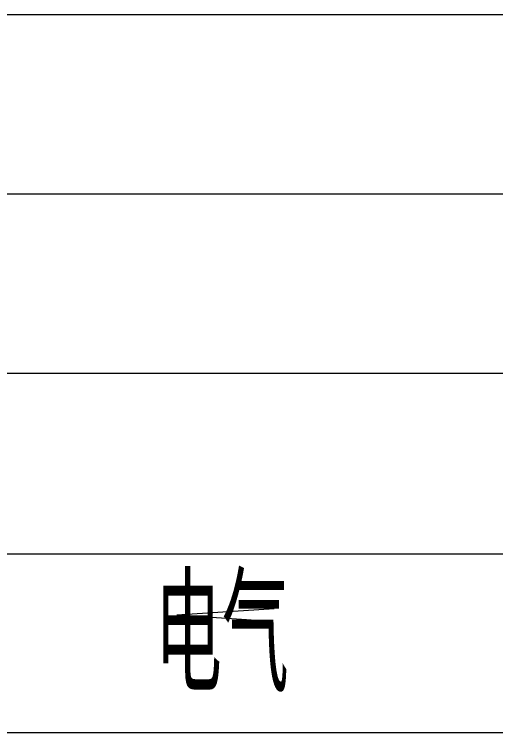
# Model space of a CAD drawing. Header units: millimetres. Extents: x 10 to 220, y 12 to 309.
# Drawn here: x 139.18 to 166.01, y 238.5 to 278.51 of the extents above; entities that cross this region are included whole.
import ezdxf

# ---------------------------------------------------------------- set-up
doc = ezdxf.new("R2010")
doc.units = ezdxf.units.MM
doc.layers.add('OCR_TEXT', color=6, linetype='Continuous', lineweight=0)
doc.layers.add('TRACE_STRAIGHT', color=5, linetype='Continuous', lineweight=0)
doc.styles.add('wqy-unicode', font='wqy-unicode.lff')

msp = doc.modelspace()

# ---------------------------------------------------------------- linework, layer by layer
at = {"layer": 'TRACE_STRAIGHT', "color": 5}
for p, q in [((114.436, 278.514), (209.428, 278.514)), ((114.901, 268.525), (209.428, 268.525)), ((114.901, 258.535), (209.428, 258.535)), ((114.901, 248.466), (209.428, 248.466)), ((148.233, 245.071), (153.662, 245.421)), ((148.233, 245.071), (153.487, 244.721)), ((34.874, 238.503), (209.428, 238.503))]:
    msp.add_line(p, q, dxfattribs=at)

# ---------------------------------------------------------------- texts
at = {"layer": 'OCR_TEXT', "color": 6, "style": 'wqy-unicode', "width": 0.488967}
msp.add_text('电气', height=5.6001, dxfattribs=at).set_placement((147.007, 241.381))

doc.saveas('drawing.dxf')
